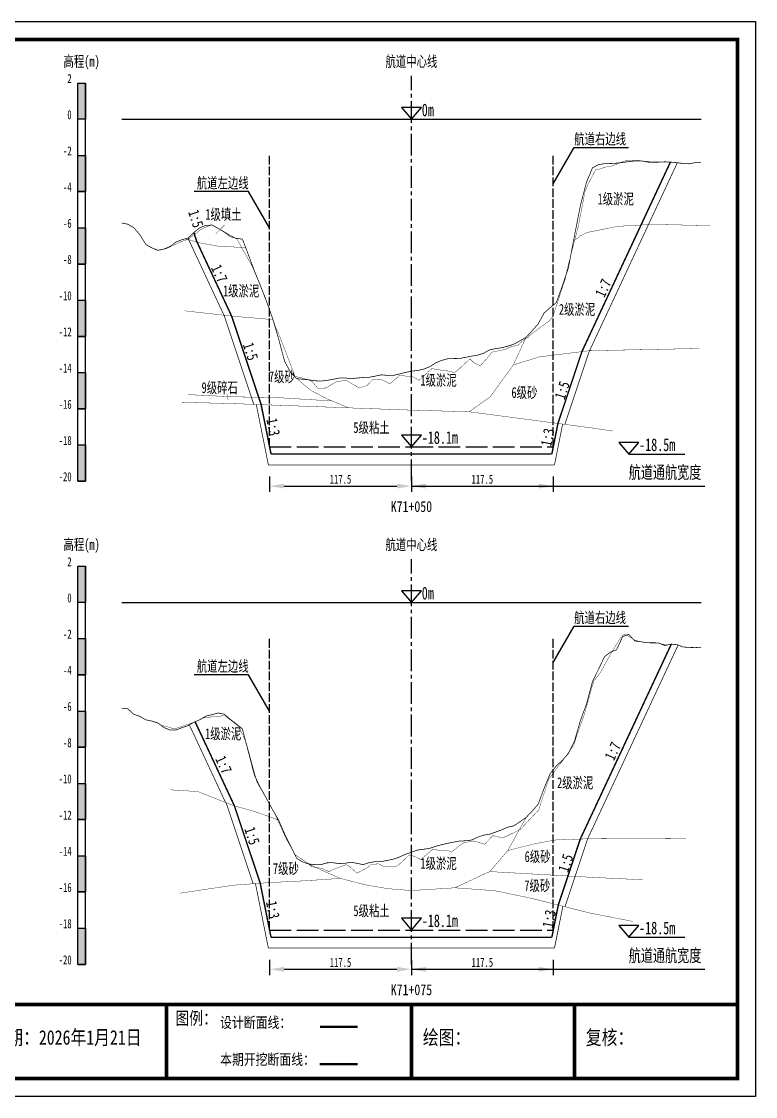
# Model space of a CAD drawing. Header units: millimetres. Extents: x 0 to 1680, y -8762 to 0.
# Drawn here: x 847.3 to 1050, y -7425 to -7128 of the extents above; entities that cross this region are included whole.
import ezdxf
from ezdxf.enums import TextEntityAlignment as Align

# ---------------------------------------------------------------- set-up
doc = ezdxf.new("R2010")
doc.units = ezdxf.units.MM
for name, pattern in [('ACAD_ISO02W100', [15, 12, -3]), ('ACAD_ISO05W100', [33, 24, -3, 0, -3, 0, -3]), ('CENTER2', [1.125, 0.75, -0.125, 0.125, -0.125])]:
    doc.linetypes.add(name, pattern=pattern)
for name, color, linetype in [('0-桩号', 1, 'Continuous'), ('0-航道左右边线标注', 8, 'Continuous'), ('1-疏浚底高', 7, 'Continuous'), ('1-通航宽度', 7, 'Continuous'), ('1-通航底高', 7, 'Continuous'), ('202601', 5, 'Continuous'), ('DMX', 20, 'Continuous'), ('L1', 7, 'Continuous'), ('图幅外框线', 145, 'Continuous'), ('地质分层', 6, 'Continuous'), ('坡比', 1, 'Continuous'), ('尺寸标注', 1, 'Continuous'), ('开挖线', 4, 'Continuous'), ('标尺', 7, 'Continuous'), ('超挖线', 3, 'Continuous'), ('辅助框', 7, 'Continuous'), ('通航底面线', 7, 'ACAD_ISO02W100')]:
    doc.layers.add(name, color=color, linetype=linetype)
doc.styles.get("Standard").update_dxf_attribs({"font": 'arial.ttf'})
doc.styles.add('仿宋', font='仿宋_GB2312.ttf', dxfattribs={"width": 0.8})
doc.styles.add('仿宋GB2312', font='仿宋_GB2312.ttf', dxfattribs={"width": 0.7, "height": 2.5})
doc.styles.add('仿宋体', font='仿宋_GB2312.ttf', dxfattribs={"width": 0.8})
doc.dimstyles.new('2000', dxfattribs={"dimtxt": 3, "dimasz": 2.5, "dimexe": 1.25, "dimexo": 0.625, "dimtad": 1, "dimlfac": 2, "dimdsep": 46, "dimtxsty": 'Standard', "dimcen": 2.5, "dimadec": 0, "dimazin": 0, "dimtfac": 1, "dimtmove": 0, "dimatfit": 3, "dimfxl": 0, "dimarcsym": 0})

# ---------------------------------------------------------------- blocks, each defined once
blk = doc.blocks.new('标尺')
at = {"layer": '标尺', "linetype": 'Continuous'}
for points in [[(-2.11667, 100), (0, 100), (0, 90), (-2.11667, 90)], [(-2.11667, 80), (0, 80), (0, 70), (-2.11667, 70)], [(-2.11667, 60), (0, 60), (0, 50), (-2.11667, 50)], [(-2.11667, 40), (0, 40), (0, 30), (-2.11667, 30)], [(-2.11667, 20), (0, 20), (0, 10), (-2.11667, 10)], [(-2.11667, 0), (0, 0), (0, -10), (-2.11667, -10)]]:
    blk.add_hatch(color=256, dxfattribs=at).paths.add_polyline_path(points)
for p, q in [((-2.11667, -10), (-2.11667, 100)), ((0, -10), (0, 100)), ((-2.11667, 80), (0, 80)), ((-2.11667, 70), (0, 70)), ((-2.11667, 60), (0, 60)), ((-2.11667, 50), (0, 50)), ((-2.11667, 40), (0, 40)), ((-2.11667, 30), (0, 30)), ((-2.11667, 20), (0, 20)), ((-2.11667, 10), (0, 10)), ((-2.11667, 0), (0, 0)), ((-2.11667, -10), (0, -10))]:
    blk.add_line(p, q, dxfattribs=at)
at = {"layer": '标尺'}
for points in [[(-2.11667, 100), (0, 100), (0, 90), (-2.11667, 90)], [(-2.11667, 100), (0, 100), (0, 90), (-2.11667, 90)], [(-2.11667, 80), (0, 80), (0, 70), (-2.11667, 70)], [(-2.11667, 80), (0, 80), (0, 70), (-2.11667, 70)], [(-2.11667, 60), (0, 60), (0, 50), (-2.11667, 50)], [(-2.11667, 60), (0, 60), (0, 50), (-2.11667, 50)], [(-2.11667, 40), (0, 40), (0, 30), (-2.11667, 30)], [(-2.11667, 40), (0, 40), (0, 30), (-2.11667, 30)], [(-2.11667, 20), (0, 20), (0, 10), (-2.11667, 10)], [(-2.11667, 20), (0, 20), (0, 10), (-2.11667, 10)], [(-2.11667, 0), (0, 0), (0, -10), (-2.11667, -10)], [(-2.11667, 0), (0, 0), (0, -10), (-2.11667, -10)]]:
    blk.add_lwpolyline(points, close=True, dxfattribs=at)
at = {"layer": '标尺', "style": '仿宋GB2312', "width": 0.7}
blk.add_text('高程(m)', height=3, dxfattribs=at).set_placement((-1.05833, 106), align=Align.MIDDLE_CENTER)
for s, p in [('2', (-3.81667, 100)), ('0', (-3.81667, 90)), ('-2', (-3.81667, 80)), ('-4', (-3.81667, 70)), ('-6', (-3.81667, 60)), ('-8', (-3.81667, 50)), ('-10', (-3.81667, 40)), ('-12', (-3.81667, 30)), ('-14', (-3.81667, 20)), ('-16', (-3.81667, 10)), ('-18', (-3.81667, 0)), ('-20', (-3.81667, -10))]:
    blk.add_text(s, height=2.5, dxfattribs=at).set_placement(p, align=Align.RIGHT)
blk = doc.blocks.new('通航底高')
at = {"layer": '1-通航底高'}
for p, q in [((-2.76, 3.23), (0, 0)), ((2.76, 3.23), (-2.76, 3.23)), ((0, 0), (2.76, 3.23))]:
    blk.add_line(p, q, dxfattribs=at)
at = {"layer": '1-通航底高', "style": '仿宋', "width": 0.7}
blk.add_attdef('通航底高', (2.86, 0.82), '', height=3.5, dxfattribs=at)
blk = doc.blocks.new('疏浚底高')
at = {"layer": '1-疏浚底高'}
for p, q in [((-2.76, 3.23), (0, 0)), ((2.76, 3.23), (-2.76, 3.23)), ((0, 0), (2.76, 3.23)), ((0, 0), (15.51, 0))]:
    blk.add_line(p, q, dxfattribs=at)
at = {"layer": '1-疏浚底高', "style": '仿宋', "width": 0.7}
blk.add_attdef('疏浚底高', (2.86, 0.82), '', height=3.5, dxfattribs=at)
blk = doc.blocks.new('*D270')
at = {"layer": 'Defpoints', "color": 0}
for p in [(915.83, -7245.5), (955, -7245.5), (955, -7256.35)]:
    blk.add_point(p, dxfattribs=at)
at = {"layer": '尺寸标注', "color": 0, "lineweight": -2, "ltscale": 0.5}
for p, q in [((915.83, -7253.75), (915.83, -7257.95)), ((955, -7253.75), (955, -7257.95)), ((919.83, -7256.35), (951, -7256.35))]:
    blk.add_line(p, q, dxfattribs=at)
at = {"layer": '尺寸标注', "color": 0}
for points in [[(919.83, -7255.69), (919.83, -7257.02), (915.83, -7256.35)], [(951, -7257.02), (951, -7255.69), (955, -7256.35)]]:
    blk.add_solid(points, dxfattribs=at)
at = {"layer": '尺寸标注', "color": 0, "insert": (935.42, -7254.46), "char_height": 2.5, "attachment_point": 5, "style": '仿宋GB2312'}
blk.add_mtext('117.5', dxfattribs=at)
blk = doc.blocks.new('*D271')
at = {"layer": 'Defpoints', "color": 0}
for p in [(915.83, -7379), (955, -7379), (955, -7389.85)]:
    blk.add_point(p, dxfattribs=at)
at = {"layer": '尺寸标注', "color": 0, "lineweight": -2, "ltscale": 0.5}
for p, q in [((915.83, -7387.25), (915.83, -7391.45)), ((955, -7387.25), (955, -7391.45)), ((919.83, -7389.85), (951, -7389.85))]:
    blk.add_line(p, q, dxfattribs=at)
at = {"layer": '尺寸标注', "color": 0}
for points in [[(919.83, -7389.19), (919.83, -7390.52), (915.83, -7389.85)], [(951, -7390.52), (951, -7389.19), (955, -7389.85)]]:
    blk.add_solid(points, dxfattribs=at)
at = {"layer": '尺寸标注', "color": 0, "insert": (935.42, -7387.96), "char_height": 2.5, "attachment_point": 5, "style": '仿宋GB2312'}
blk.add_mtext('117.5', dxfattribs=at)
blk = doc.blocks.new('*D327')
at = {"layer": 'Defpoints', "color": 0}
for p in [(955, -7245.5), (994.17, -7245.5), (994.17, -7256.35)]:
    blk.add_point(p, dxfattribs=at)
at = {"layer": '尺寸标注', "color": 0, "lineweight": -2, "ltscale": 0.5}
for p, q in [((955, -7253.75), (955, -7257.95)), ((994.17, -7253.75), (994.17, -7257.95)), ((959, -7256.35), (990.17, -7256.35))]:
    blk.add_line(p, q, dxfattribs=at)
at = {"layer": '尺寸标注', "color": 0}
for points in [[(959, -7255.69), (959, -7257.02), (955, -7256.35)], [(990.17, -7257.02), (990.17, -7255.69), (994.17, -7256.35)]]:
    blk.add_solid(points, dxfattribs=at)
at = {"layer": '尺寸标注', "color": 0, "insert": (974.58, -7254.46), "char_height": 2.5, "attachment_point": 5, "style": '仿宋GB2312'}
blk.add_mtext('117.5', dxfattribs=at)
blk = doc.blocks.new('*D328')
at = {"layer": 'Defpoints', "color": 0}
for p in [(955, -7379), (994.17, -7379), (994.17, -7389.85)]:
    blk.add_point(p, dxfattribs=at)
at = {"layer": '尺寸标注', "color": 0, "lineweight": -2, "ltscale": 0.5}
for p, q in [((955, -7387.25), (955, -7391.45)), ((994.17, -7387.25), (994.17, -7391.45)), ((959, -7389.85), (990.17, -7389.85))]:
    blk.add_line(p, q, dxfattribs=at)
at = {"layer": '尺寸标注', "color": 0}
for points in [[(959, -7389.19), (959, -7390.52), (955, -7389.85)], [(990.17, -7390.52), (990.17, -7389.19), (994.17, -7389.85)]]:
    blk.add_solid(points, dxfattribs=at)
at = {"layer": '尺寸标注', "color": 0, "insert": (974.58, -7387.96), "char_height": 2.5, "attachment_point": 5, "style": '仿宋GB2312'}
blk.add_mtext('117.5', dxfattribs=at)

msp = doc.modelspace()

# ---------------------------------------------------------------- linework, layer by layer
at = {"layer": '0-航道左右边线标注'}
for points in [[(994.1667, -7172.8487), (999.9402, -7162.8487), (1014.9402, -7162.8487)], [(915.8333, -7185), (910.0598, -7175), (895.0598, -7175)], [(994.1667, -7305.0853), (999.9402, -7295.0853), (1014.9402, -7295.0853)], [(915.8333, -7318.5), (910.0598, -7308.5), (895.0598, -7308.5)]]:
    msp.add_lwpolyline(points, dxfattribs=at)
at = {"layer": '0-航道左右边线标注', "linetype": 'ACAD_ISO02W100', "ltscale": 0.2}
for points in [[(915.8333, -7245.5), (915.8333, -7165)], [(994.1667, -7245.5), (994.1667, -7165)], [(915.8333, -7379), (915.8333, -7298.5)], [(994.1667, -7379), (994.1667, -7298.5)]]:
    msp.add_lwpolyline(points, dxfattribs=at)
at = {"layer": '1-通航宽度'}
for points in [[(955, -7256.35), (1036, -7256.35)], [(955, -7389.85), (1036, -7389.85)]]:
    msp.add_lwpolyline(points, dxfattribs=at)
at = {"layer": '202601', "color": 1, "linetype": 'Continuous', "const_width": 0.1}
for points in [[(884.166, -7190.75), (884.393, -7190.85), (884.883, -7191.15), (886.5297, -7190.9), (887.1564, -7190.8), (887.5497, -7190.65), (891.4997, -7188.8), (892.643, -7188.4), (893.1964, -7188.3), (893.743, -7187.9), (896.8364, -7185.45), (899.5897, -7184.25), (900.0697, -7184.2), (902.633, -7185.7), (902.853, -7185.8), (902.9997, -7185.9), (906.823, -7188.1), (909.023, -7192.05), (910.9164, -7195.35), (912.9964, -7200.25), (914.6297, -7204.15), (915.6064, -7206.95), (917.483, -7212.4), (918.6964, -7215.1), (922.853, -7226.05), (925.473, -7226.65), (927.5064, -7227.4), (929.1397, -7229.3), (931.4997, -7229.25), (932.3264, -7228.65), (934.4064, -7227.45), (935.8164, -7227.3), (936.8764, -7227.05), (940.1764, -7229.05), (940.3597, -7229.1), (940.6164, -7229.25), (942.7564, -7228.55), (944.3797, -7226.85), (947.083, -7227.05), (948.983, -7228.1), (950.883, -7226.6), (951.4964, -7225.9), (952.0497, -7225.8), (955.4997, -7226.2), (957.1364, -7227.15), (959.3464, -7225.05), (960.6697, -7223.9), (963.653, -7224.4), (964.2297, -7224.3), (965.353, -7224.7), (967.0097, -7224.95), (968.273, -7223.9), (971.163, -7221.2), (972.2664, -7222.3), (974.0197, -7223.1), (975.9164, -7221), (977.2497, -7219.35), (979.2297, -7218.95), (980.713, -7218.65), (982.6397, -7217.8), (984.3197, -7217.5), (986.423, -7215.65), (987.243, -7215.25), (987.3797, -7215.05), (987.803, -7214.6), (990.9297, -7212.25), (993.0497, -7210.75), (994.043, -7209.5), (995.3064, -7205.75), (996.953, -7200.6), (997.4464, -7199.25), (998.033, -7196.35), (1001.073, -7184.6), (1002.923, -7175), (1003.7464, -7173), (1005.8397, -7169), (1006.813, -7168.8), (1009.323, -7168), (1010.303, -7167.95), (1014.3364, -7166.35), (1015.113, -7166.4), (1016.9564, -7166.4), (1018.163, -7166.45), (1018.9264, -7166.55), (1020.563, -7167), (1021.8264, -7166.75), (1025.833, -7166.8)], [(884.166, -7321.6), (885.443, -7322.05), (886.003, -7322.5), (886.4897, -7322.6), (887.7664, -7322.9), (889.5797, -7323.5), (890.2464, -7323.2), (893.8764, -7322), (894.4997, -7321.75), (894.703, -7321.7), (897.513, -7320.45), (900.2964, -7320.05), (903.4864, -7319.8), (905.0197, -7321), (907.023, -7322.55), (908.3764, -7324.95), (909.3897, -7327.25), (911.793, -7336.1), (912.3064, -7338), (912.4264, -7338.3), (916.733, -7345.8), (916.8964, -7346.05), (917.2197, -7346.7), (920.253, -7353.45), (922.163, -7356.9), (922.883, -7358.25), (923.3264, -7358.5), (926.6397, -7360.7), (927.3964, -7361.5), (930.343, -7362), (932.263, -7362.9), (933.223, -7362.35), (936.9297, -7360.95), (937.8764, -7361.4), (939.9597, -7363.3), (942.953, -7361.7), (943.913, -7360.8), (945.9997, -7360.75), (947.073, -7361.35), (950.8864, -7361.35), (951.163, -7361.25), (952.4297, -7360.1), (954.3364, -7358.3), (954.8497, -7358.3), (955.8697, -7358.7), (957.5897, -7359.5), (960.303, -7357.2), (960.8264, -7356.7), (962.933, -7357), (965.163, -7357), (966.013, -7357.5), (968.1464, -7355.8), (969.4697, -7354.9), (970.723, -7354.65), (971.983, -7354.4), (972.763, -7354.55), (975.2064, -7355.3), (977.4564, -7352.95), (977.4997, -7352.9), (977.513, -7352.9), (977.5997, -7352.95), (979.9797, -7353.5), (980.4064, -7353.4), (981.1864, -7353.15), (985.0464, -7351.25), (989.483, -7346.5), (990.1597, -7345.9), (990.763, -7343.85), (992.9497, -7337.3), (995.793, -7333.4), (996.1397, -7332.95), (996.4064, -7332.7), (999.8797, -7327.85), (1000.4897, -7325.75), (1002.723, -7319.5), (1004.883, -7311.75), (1005.423, -7310.1), (1005.7897, -7309.7), (1007.1964, -7307.8), (1010.1364, -7302.55), (1012.5297, -7298.6), (1013.5597, -7297.35), (1014.073, -7297.25), (1016.7297, -7298.95), (1017.6697, -7299.2), (1019.783, -7299.6), (1021.9697, -7299.5), (1025.4897, -7300.25), (1025.833, -7300.2)]]:
    msp.add_lwpolyline(points, dxfattribs=at)
at = {"layer": 'DMX', "color": 7, "linetype": 'Continuous', "const_width": 0.2}
for points in [[(875, -7183.675), (875, -7183.675), (876.6667, -7183.995), (878.3333, -7184.945), (880, -7186.89), (881.6667, -7189.585), (883.3333, -7190.545), (885, -7191.24), (886.6667, -7190.87), (888.3333, -7190.17), (890, -7188.92), (891.6667, -7188.27), (893.3333, -7187.83), (895, -7186.215), (896.6667, -7184.905), (898.3333, -7184.33), (900, -7184.24), (901.6667, -7185.18), (903.3333, -7186.185), (905, -7187.4), (906.6667, -7187.935), (908.3333, -7188.11), (910, -7192.485), (911.6667, -7196.97), (913.3333, -7201.045), (915, -7205.36), (916.6667, -7210.03), (918.3333, -7215.69), (920, -7221.9), (921.6667, -7224.975), (923.3333, -7226.66), (925, -7226.855), (926.6667, -7227), (928.3333, -7227.245), (930, -7227.355), (931.6667, -7227.145), (933.3333, -7226.875), (935, -7226.505), (936.6667, -7226.49), (938.3333, -7226.7), (940, -7226.51), (941.6667, -7226.35), (943.3333, -7226.29), (945, -7225.985), (946.6667, -7225.605), (948.3333, -7225.775), (950, -7225.785), (951.6667, -7225.405), (953.3333, -7224.955), (955, -7224.62), (956.6667, -7224.425), (958.3333, -7224.06), (960, -7223.395), (961.6667, -7222.35), (963.3333, -7221.625), (965, -7221.19), (966.6667, -7221.115), (968.3333, -7221.085), (970, -7220.775), (971.6667, -7220.445), (973.3333, -7220.175), (975, -7219.63), (976.6667, -7218.68), (978.3333, -7218.38), (980, -7218.12), (981.6667, -7217.69), (983.3333, -7217.125), (985, -7216.205), (986.6667, -7215.215), (988.3333, -7213.455), (990, -7211.54), (991.6667, -7208.5), (993.3333, -7207.045), (995, -7205.66), (996.6667, -7201.065), (998.3333, -7196.12), (1000, -7187.285), (1001.6667, -7178.79), (1003.3333, -7172.405), (1005, -7168.425), (1006.6667, -7167.55), (1008.3333, -7167.27), (1010, -7167.235), (1011.6667, -7167.13), (1013.3333, -7166.965), (1015, -7166.695), (1016.6667, -7166.525), (1018.3333, -7166.525), (1020, -7166.695), (1021.6667, -7166.905), (1023.3333, -7166.855), (1025, -7166.765), (1026.6667, -7166.855), (1028.3333, -7166.995), (1030, -7167.235), (1031.6667, -7167.32), (1033.3333, -7167.005), (1035, -7167.025)], [(875, -7317.865), (875, -7317.865), (876.6667, -7317.85), (878.3333, -7319.4), (880, -7319.985), (881.6667, -7320.935), (883.3333, -7321.28), (885, -7321.8), (886.6667, -7323.075), (888.3333, -7323.75), (890, -7323.76), (891.6667, -7323.075), (893.3333, -7322.545), (895, -7321.58), (896.6667, -7320.86), (898.3333, -7319.865), (900, -7319.5), (901.6667, -7319.045), (903.3333, -7319.38), (905, -7320.795), (906.6667, -7322.05), (908.3333, -7323.435), (910, -7329.865), (911.6667, -7336.27), (913.3333, -7339.725), (915, -7342.685), (916.6667, -7345.78), (918.3333, -7348.65), (920, -7352.495), (921.6667, -7355.885), (923.3333, -7359.23), (925, -7360.205), (926.6667, -7360.775), (928.3333, -7360.925), (930, -7360.935), (931.6667, -7360.44), (933.3333, -7360.42), (935, -7360.645), (936.6667, -7360.55), (938.3333, -7360.3), (940, -7360.58), (941.6667, -7360.945), (943.3333, -7360.39), (945, -7360.125), (946.6667, -7360.095), (948.3333, -7359.785), (950, -7359.42), (951.6667, -7358.85), (953.3333, -7358.095), (955, -7357.515), (956.6667, -7356.9), (958.3333, -7356.7), (960, -7356.455), (961.6667, -7355.885), (963.3333, -7355.445), (965, -7355.055), (966.6667, -7354.725), (968.3333, -7354.415), (970, -7354.35), (971.6667, -7354.14), (973.3333, -7353.335), (975, -7352.785), (976.6667, -7352.51), (978.3333, -7351.915), (980, -7351.295), (981.6667, -7350.575), (983.3333, -7350.205), (985, -7349.055), (986.6667, -7347.905), (988.3333, -7346.165), (990, -7344.235), (991.6667, -7339.785), (993.3333, -7335.745), (995, -7333.69), (996.6667, -7332.125), (998.3333, -7330.27), (1000, -7326.875), (1001.6667, -7321.125), (1003.3333, -7316.6), (1005, -7310.31), (1006.6667, -7306.955), (1008.3333, -7303.465), (1010, -7302.21), (1011.6667, -7301.565), (1013.3333, -7297.94), (1015, -7297.31), (1016.6667, -7299.145), (1018.3333, -7299.37), (1020, -7299.62), (1021.6667, -7299.685), (1023.3333, -7299.74), (1025, -7300.405), (1026.6667, -7300.015), (1028.3333, -7300.15), (1030, -7300.81), (1031.6667, -7300.93), (1033.3333, -7300.97), (1035, -7300.885)]]:
    msp.add_lwpolyline(points, dxfattribs=at)
at = {"layer": 'L1', "linetype": 'CENTER2', "ltscale": 8}
for p, q in [((955, -7255), (955, -7143)), ((955, -7388.5), (955, -7276.5))]:
    msp.add_line(p, q, dxfattribs=at)
at = {"layer": 'L1'}
for p, q in [((952.2375, -7151.7679), (955, -7155)), ((957.7625, -7151.7679), (952.2375, -7151.7679)), ((955, -7155), (957.7625, -7151.7679)), ((875, -7155), (1035, -7155)), ((952.2375, -7285.2679), (955, -7288.5)), ((957.7625, -7285.2679), (952.2375, -7285.2679)), ((955, -7288.5), (957.7625, -7285.2679)), ((875, -7288.5), (1035, -7288.5))]:
    msp.add_line(p, q, dxfattribs=at)
at = {"layer": '图幅外框线'}
msp.add_lwpolyline([(630, -7128), (1050, -7128), (1050, -7425), (630, -7425)], close=True, dxfattribs=at)
at = {"layer": '地质分层', "linetype": 'ACAD_ISO05W100', "ltscale": 0.2, "const_width": 0.1, "flags": 128}
for points in [[(900.9752, -7186.7093), (903.3764, -7184.2199)], [(999.725, -7188.7426), (1001.5606, -7187.2858), (1003.0814, -7186.473), (1004.1669, -7186.1585), (1011.945, -7184.5931), (1021.625, -7184.0419), (1037.5188, -7184.3997)], [(892.5437, -7188.0385), (896.7907, -7189.217), (901.9404, -7190.1297), (905.8337, -7190.2933), (909.2255, -7190.452)], [(892.4087, -7207.9324), (905.8337, -7209.4409), (911.6494, -7209.9158), (916.7655, -7210.3657)], [(970.9312, -7235.8202), (976.761, -7231.6863), (983.167, -7222.8584), (986.6667, -7215.215)], [(983.167, -7222.8584), (990.4018, -7220.6502), (1004.1669, -7218.949), (1034.4501, -7218.344)], [(923.3333, -7226.66), (927.177, -7229.8866), (931.8178, -7232.3081), (937.6889, -7234.738)], [(893.3981, -7231.0921), (905.8337, -7231.6909), (917.912, -7231.9062), (933.0977, -7232.8378)], [(904.3817, -7232.5312), (904.0341, -7230.777)], [(891.7553, -7233.212), (905.8337, -7233.5659), (955, -7235.375), (970.9312, -7235.8202), (1004.1669, -7240.199), (1010.6021, -7241.15)], [(888.4276, -7340.2723), (896.0232, -7340.7542), (905.8337, -7344.6245), (911.0259, -7346.0489), (915.54, -7347.5988), (918.3333, -7348.65)], [(926.6667, -7360.775), (930.7737, -7362.7192), (935.381, -7364.7441), (942.1809, -7366.4915), (948.398, -7367.5733), (955, -7368.1), (966.963, -7367.3374), (976.6336, -7362.8605), (981.6111, -7357.0334), (986.6667, -7347.905)], [(981.6111, -7357.0334), (988.7138, -7355.2499), (994.6136, -7354.1432), (1004.1669, -7353.787), (1030.8405, -7353.6476)], [(891.0818, -7368.8363), (905.8337, -7366.6245), (915.3597, -7365.9247), (925.7688, -7365.392), (935.381, -7364.7441)], [(976.6336, -7362.8605), (1004.1669, -7364.412), (1018.9263, -7365.1329)], [(966.963, -7367.3374), (978.0382, -7368.1448), (988.204, -7370.2576), (1004.1669, -7374.287), (1016.1824, -7376.6408)]]:
    msp.add_lwpolyline(points, dxfattribs=at)
at = {"layer": '开挖线', "linetype": 'Continuous', "const_width": 0.4, "flags": 128}
for points in [[(1002.0708, -7219.208), (1026.5063, -7166.8463)], [(895.74, -7188.7955), (894.9091, -7186.303)], [(905.3491, -7209.3864), (895.74, -7188.7955)], [(913.5029, -7233.8481), (905.3491, -7209.3864)], [(995.4564, -7239.0514), (1002.0708, -7219.208)], [(916.2333, -7247.5), (913.5029, -7233.8481)], [(993.7667, -7247.5), (995.4564, -7239.0514)], [(916.2333, -7247.5), (993.7667, -7247.5)], [(1001.6208, -7353.8819), (1026.7553, -7300.0222)], [(906.1241, -7344.7042), (895.277, -7321.4603)], [(913.2493, -7366.0798), (906.1241, -7344.7042)], [(995.5446, -7372.1105), (1001.6208, -7353.8819)], [(916.2333, -7381), (913.2493, -7366.0798)], [(993.7667, -7381), (995.5446, -7372.1105)], [(916.2333, -7381), (993.7667, -7381)]]:
    msp.add_lwpolyline(points, dxfattribs=at)
at = {"layer": '超挖线', "linetype": 'ACAD_ISO02W100', "ltscale": 0.5, "const_width": 0.2, "flags": 128}
for points in [[(1004.192, -7218.9485), (1028.4304, -7167.009)], [(893.5838, -7188.3271), (893.3974, -7187.7679)], [(903.2384, -7209.1493), (893.5121, -7188.3072)], [(911.4781, -7233.7736), (903.2712, -7209.153)], [(997.3723, -7239.3038), (1004.1568, -7218.9503)], [(915.5, -7250.5), (912.1597, -7233.7986)], [(994.5, -7250.5), (996.7555, -7239.2226)], [(915.5, -7250.5), (994.5, -7250.5)], [(1003.6562, -7353.806), (1028.6391, -7300.2711)], [(903.6927, -7343.7799), (893.6875, -7322.34)], [(911.2971, -7366.2232), (903.8346, -7343.8358)], [(997.3894, -7372.5762), (1003.6459, -7353.8064)], [(915.5, -7384), (911.9353, -7366.1763)], [(994.5, -7384), (996.8138, -7372.4309)], [(915.5, -7384), (994.5, -7384)]]:
    msp.add_lwpolyline(points, dxfattribs=at)
at = {"layer": '辅助框', "color": 24, "const_width": 1}
msp.add_lwpolyline([(1045, -7420), (1045, -7133), (655, -7133), (655, -7420)], close=True, dxfattribs=at)
for points in [[(655, -7399.582), (1045, -7399.582)], [(887.3788, -7399.582), (887.3788, -7420)], [(955, -7399.582), (955, -7420)], [(1000, -7399.582), (1000, -7399.582), (1000, -7420)]]:
    msp.add_lwpolyline(points, dxfattribs=at)
at = {"layer": '辅助框', "color": 7, "lineweight": 50}
msp.add_lwpolyline([(929.7886, -7405.7804), (940.1471, -7405.7804)], dxfattribs=at)
at = {"layer": '辅助框', "color": 1, "lineweight": 50}
msp.add_lwpolyline([(929.7168, -7416.107), (940.0753, -7416.107)], dxfattribs=at)
at = {"layer": '通航底面线', "ltscale": 0.5}
for points in [[(915.8333, -7245.5), (955, -7245.5), (994.1667, -7245.5)], [(915.8333, -7379), (955, -7379), (994.1667, -7379)]]:
    msp.add_lwpolyline(points, dxfattribs=at)

# ---------------------------------------------------------------- block references
at = {"layer": '1-疏浚底高'}
for p in [(1015, -7247.5), (1015, -7381)]:
    msp.add_blockref('疏浚底高', p, dxfattribs=at).add_auto_attribs({'疏浚底高': '-18.5m'})
at = {"layer": '1-通航底高'}
for p in [(955, -7245.5), (955, -7379)]:
    msp.add_blockref('通航底高', p, dxfattribs=at).add_auto_attribs({'通航底高': '-18.1m'})
at = {"layer": '标尺'}
for p in [(865, -7245), (865, -7378.5)]:
    msp.add_blockref('标尺', p, dxfattribs=at)

# ---------------------------------------------------------------- texts
at = {"layer": '0-桩号', "style": '仿宋', "width": 0.8}
for s, p in [('K71+050', (955, -7262.0289)), ('K71+075', (955, -7395.5289))]:
    msp.add_text(s, height=3, dxfattribs=at).set_placement(p, align=Align.MIDDLE)
at = {"layer": '0-航道左右边线标注', "style": '仿宋', "width": 0.7}
for p in [(999.9402, -7162.8487), (999.9402, -7295.0853)]:
    msp.add_text('航道右边线', height=3, dxfattribs=at).set_placement(p, align=Align.BOTTOM_LEFT)
for p in [(910.0598, -7175), (910.0598, -7308.5)]:
    msp.add_text('航道左边线', height=3, dxfattribs=at).set_placement(p, align=Align.BOTTOM_RIGHT)
at = {"layer": '1-通航宽度', "style": '仿宋', "width": 0.7}
for p in [(1015, -7255.35), (1015, -7388.85)]:
    msp.add_text('航道通航宽度', height=3.5, dxfattribs=at).set_placement(p, align=Align.BOTTOM_LEFT)
at = {"layer": 'L1', "style": '仿宋', "width": 0.7}
for p in [(955, -7139.0289), (955, -7272.5289)]:
    msp.add_text('航道中心线', height=3, dxfattribs=at).set_placement(p, align=Align.MIDDLE_CENTER)
for p in [(957.8561, -7154.1797), (957.8561, -7287.6797)]:
    msp.add_text('0m ', height=3.5, dxfattribs=at).set_placement(p)
at = {"layer": '地质分层', "linetype": 'Continuous', "width": 0.7}
for s, style, p in [('1级淤泥', '仿宋体', (1011.413, -7177.0169)), ('1级填土', '仿宋体', (903.0956, -7181.2947)), ('1级淤泥', '仿宋体', (907.9828, -7202.4232)), ('2级淤泥', '仿宋体', (1000.7324, -7207.5219)), ('7级砂', '仿宋GB2312', (919.2194, -7226.1438)), ('1级淤泥', '仿宋体', (962.5027, -7227.0994)), ('9级碎石', '仿宋GB2312', (902.0652, -7229.149)), ('6级砂', '仿宋GB2312', (986.1952, -7230.503)), ('5级粘土', '仿宋体', (943.9878, -7240.1852)), ('1级淤泥', '仿宋体', (903.0247, -7324.7682)), ('2级淤泥', '仿宋体', (1000.2173, -7338.3098)), ('1级淤泥', '仿宋体', (962.5027, -7360.5994)), ('6级砂', '仿宋GB2312', (989.8326, -7358.7191)), ('7级砂', '仿宋GB2312', (920.3385, -7362.0128)), ('7级砂', '仿宋GB2312', (989.7478, -7366.739)), ('5级粘土', '仿宋体', (943.9878, -7373.6852))]:
    msp.add_text(s, height=3, dxfattribs=dict(at, style=style)).set_placement(p, align=Align.MIDDLE_CENTER)
at = {"layer": '坡比', "style": '仿宋体', "width": 0.8}
for s, rotation, p in [('1:5', 288, (895.4814, -7182.4742)), ('1:7', 295, (901.9695, -7197.6293)), ('1:7', 65, (1007.9457, -7201.6457)), ('1:5', 288, (910.5946, -7219.1537)), ('1:5', 72, (996.6372, -7229.8899)), ('1:3', 281, (916.8478, -7240.0172)), ('1:3', 79, (992.5903, -7242.8789)), ('1:7', 65, (1010.5863, -7329.582)), ('1:7', 295, (903.1521, -7333.3457)), ('1:5', 288, (911.0018, -7352.9859)), ('1:5', 72, (997.5807, -7360.508)), ('1:3', 281, (916.7381, -7373.4068)), ('1:3', 79, (993.0197, -7375.9075))]:
    msp.add_text(s, height=3, rotation=rotation, dxfattribs=at).set_placement(p, align=Align.MIDDLE)
at = {"layer": '辅助框', "insert": (889.8269, -7401.632), "char_height": 3.5, "width": 20.652058, "attachment_point": 1, "style": '仿宋'}
msp.add_mtext('{\\C3;图例：}', dxfattribs=at)
at = {"layer": '辅助框', "color": 7, "lineweight": 50, "insert": (902.1654, -7403.0513), "char_height": 3, "width": 26.24717, "attachment_point": 1, "style": '仿宋'}
msp.add_mtext('设计断面线：', dxfattribs=at)
at = {"layer": '辅助框', "lineweight": 0, "char_height": 4, "width": 115.886347, "attachment_point": 1}
for s, insert in [('{\\fKaiTi|b0|i0|c134|p49;\\W0.8;测量日期：2026年1月21日}', (830.3284, -7406.682)), ('{\\fKaiTi|b0|i0|c134|p49;\\W0.8;绘图：}', (958.1551, -7406.682)), ('{\\fKaiTi|b0|i0|c134|p49;\\W0.8;复核：}', (1003.1551, -7406.682))]:
    msp.add_mtext(s, dxfattribs=dict(at, insert=insert))
at = {"layer": '辅助框', "color": 1, "insert": (902.1654, -7413.2604), "char_height": 3, "width": 26.24717, "attachment_point": 1, "style": '仿宋'}
msp.add_mtext('本期开挖断面线：', dxfattribs=at)

# ---------------------------------------------------------------- dimensions: what is measured, and where the dimension line sits
at = {"layer": '尺寸标注', "ltscale": 0.5}
for p1, p2, distance, picture, middle in [((915.8333, -7245.5), (955, -7245.5), -10.8521, '*D270', (935.4167, -7254.4556)), ((955, -7245.5), (994.1667, -7245.5), -10.852, '*D327', (974.5833, -7254.4556)), ((915.8333, -7379), (955, -7379), -10.852, '*D271', (935.4167, -7387.9556)), ((955, -7379), (994.1667, -7379), -10.852, '*D328', (974.5833, -7387.9556))]:
    dim = msp.add_aligned_dim(p1=p1, p2=p2, distance=distance, dimstyle='2000', override={"dimtxt": 3.5, "dimasz": 4, "dimexe": 1.6, "dimexo": 8.25, "dimlfac": 3, "dimtxsty": '仿宋GB2312'}, dxfattribs=at)
    dim.commit()
    dim.dimension.update_dxf_attribs({"geometry": picture, "text_midpoint": middle})

doc.saveas('drawing.dxf')
